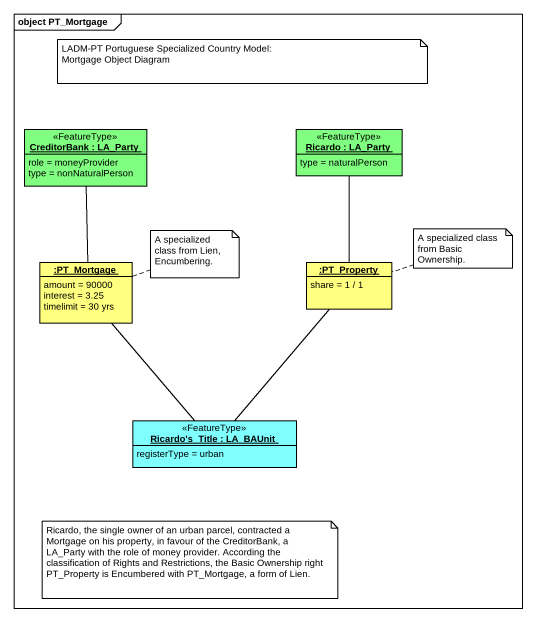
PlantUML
@startuml
mainframe object PT_Mortgage
hide circle
hide empty members
object "CreditorBank : LA_Party" as CreditorBank <<FeatureType>> #80FF80 {
  role = moneyProvider
  type = nonNaturalPerson
}
object "Ricardo : LA_Party" as Ricardo <<FeatureType>> #80FF80 {
  type = naturalPerson
}
object ":PT_Mortgage" as PT_Mortgage #FFFF80 {
  amount = 90000
  interest = 3.25
  timelimit = 30 yrs
}
object ":PT_Property" as PT_Property #FFFF80 {
  share = 1 / 1
}
object "Ricardo's_Title : LA_BAUnit" as Ricardo_s_Title <<FeatureType>> #80FFFF {
  registerType = urban
}
CreditorBank -- PT_Mortgage
Ricardo -- PT_Property
PT_Mortgage -- Ricardo_s_Title
PT_Property -- Ricardo_s_Title
note as N1
  LADM-PT Portuguese Specialized Country Model:
  Mortgage Object Diagram
end note
note right of PT_Mortgage : A specialized class from Lien, Encumbering.
note right of PT_Property : A specialized class from Basic Ownership.
note as N4
  Ricardo, the single owner of an urban parcel, contracted a Mortgage on his property, in favour of the CreditorBank, a LA_Party with the role of money provider. According the classification of Rights and Restrictions, the Basic Ownership right PT_Property is Encumbered with PT_Mortgage, a form of Lien.
end note
@enduml
